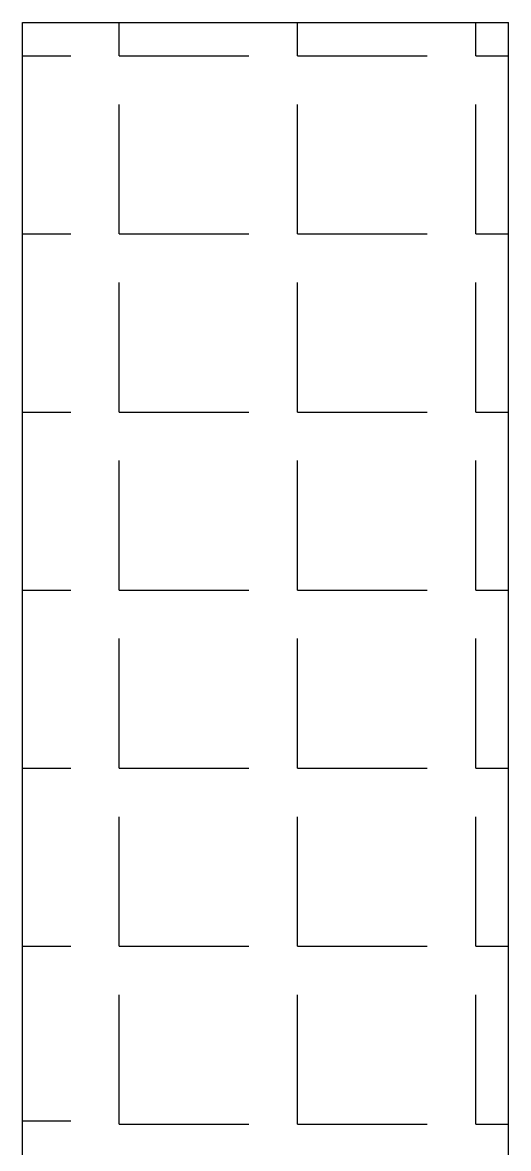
# Model space of a CAD drawing. Extents: x -6018 to -5598, y -4727 to -4430.
# Drawn here: x -5678.92 to -5663.92, y -4546.27 to -4511.49 of the extents above; entities that cross this region are included whole.
import ezdxf

# ---------------------------------------------------------------- set-up
doc = ezdxf.new("R2010")
doc.units = 0
doc.header["$LTSCALE"] = 7
doc.layers.add('HT', color=3, linetype='CONTINUOUS')

msp = doc.modelspace()

# ---------------------------------------------------------------- linework, layer by layer
at = {"layer": 'HT', "ltscale": 0.5}
for p, q in [((-5678.92357, -4663.49149), (-5678.92357, -4511.49149)), ((-5678.92357, -4511.49149), (-5663.92357, -4511.49149)), ((-5675.93558, -4512.52408), (-5675.93558, -4511.49149)), ((-5670.43558, -4512.52408), (-5670.43558, -4511.49149)), ((-5664.93558, -4512.52408), (-5664.93558, -4511.49149)), ((-5663.92357, -4669.89149), (-5663.92357, -4511.49149)), ((-5678.92357, -4512.52408), (-5677.43558, -4512.52408)), ((-5675.93558, -4512.52408), (-5671.93558, -4512.52408)), ((-5670.43558, -4512.52408), (-5666.43558, -4512.52408)), ((-5664.93558, -4512.52408), (-5663.92357, -4512.52408)), ((-5675.93558, -4518.02408), (-5675.93558, -4514.02408)), ((-5670.43558, -4518.02408), (-5670.43558, -4514.02408)), ((-5664.93558, -4518.02408), (-5664.93558, -4514.02408)), ((-5678.92357, -4518.02408), (-5677.43558, -4518.02408)), ((-5675.93558, -4518.02408), (-5671.93558, -4518.02408)), ((-5670.43558, -4518.02408), (-5666.43558, -4518.02408)), ((-5664.93558, -4518.02408), (-5663.92357, -4518.02408)), ((-5675.93558, -4523.52408), (-5675.93558, -4519.52408)), ((-5670.43558, -4523.52408), (-5670.43558, -4519.52408)), ((-5664.93558, -4523.52408), (-5664.93558, -4519.52408)), ((-5678.92357, -4523.52408), (-5677.43558, -4523.52408)), ((-5675.93558, -4523.52408), (-5671.93558, -4523.52408)), ((-5670.43558, -4523.52408), (-5666.43558, -4523.52408)), ((-5664.93558, -4523.52408), (-5663.92357, -4523.52408)), ((-5675.93558, -4529.02408), (-5675.93558, -4525.02408)), ((-5670.43558, -4529.02408), (-5670.43558, -4525.02408)), ((-5664.93558, -4529.02408), (-5664.93558, -4525.02408)), ((-5678.92357, -4529.02408), (-5677.43558, -4529.02408)), ((-5675.93558, -4529.02408), (-5671.93558, -4529.02408)), ((-5670.43558, -4529.02408), (-5666.43558, -4529.02408)), ((-5664.93558, -4529.02408), (-5663.92357, -4529.02408)), ((-5675.93558, -4534.52408), (-5675.93558, -4530.52408)), ((-5670.43558, -4534.52408), (-5670.43558, -4530.52408)), ((-5664.93558, -4534.52408), (-5664.93558, -4530.52408)), ((-5678.92357, -4534.52408), (-5677.43558, -4534.52408)), ((-5675.93558, -4534.52408), (-5671.93558, -4534.52408)), ((-5670.43558, -4534.52408), (-5666.43558, -4534.52408)), ((-5664.93558, -4534.52408), (-5663.92357, -4534.52408)), ((-5675.93558, -4540.02408), (-5675.93558, -4536.02408)), ((-5670.43558, -4540.02408), (-5670.43558, -4536.02408)), ((-5664.93558, -4540.02408), (-5664.93558, -4536.02408)), ((-5678.92357, -4540.02408), (-5677.43558, -4540.02408)), ((-5675.93558, -4540.02408), (-5671.93558, -4540.02408)), ((-5670.43558, -4540.02408), (-5666.43558, -4540.02408)), ((-5664.93558, -4540.02408), (-5663.92357, -4540.02408)), ((-5675.93558, -4545.52408), (-5675.93558, -4541.52408)), ((-5670.43558, -4545.52408), (-5670.43558, -4541.52408)), ((-5664.93558, -4545.52408), (-5664.93558, -4541.52408)), ((-5678.92357, -4545.42408), (-5677.43558, -4545.42408)), ((-5675.93558, -4545.52408), (-5671.93558, -4545.52408)), ((-5670.43558, -4545.52408), (-5666.43558, -4545.52408)), ((-5664.93558, -4545.52408), (-5663.92357, -4545.52408))]:
    msp.add_line(p, q, dxfattribs=at)

doc.saveas('drawing.dxf')
